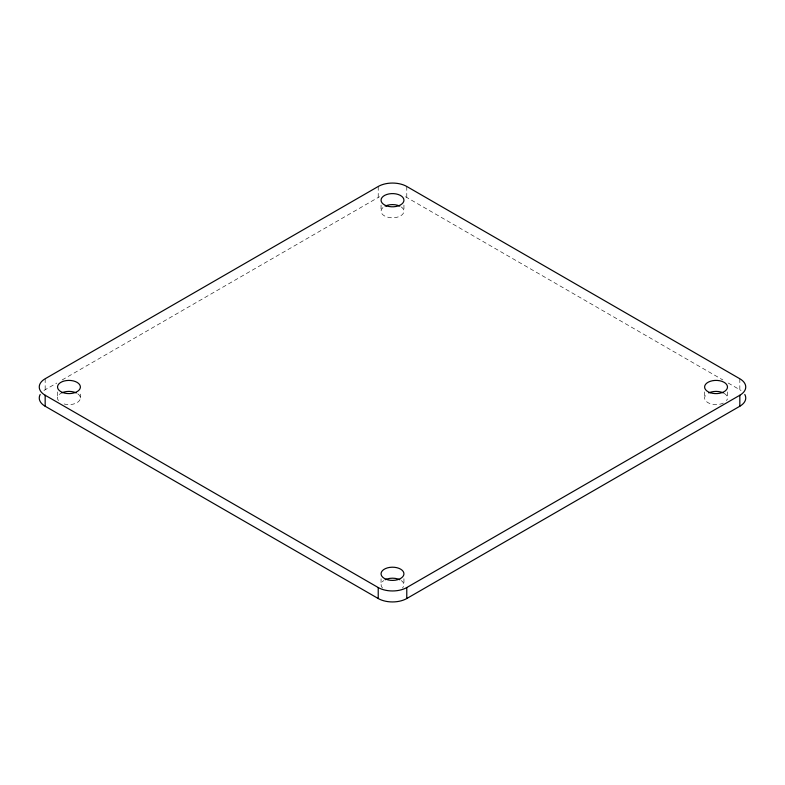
<?xml version="1.0" encoding="UTF-8"?>
<svg xmlns="http://www.w3.org/2000/svg" width="785" height="785" viewBox="0 0 785 785"><rect width="100%" height="100%" fill="white"/><g stroke="black" fill="none" stroke-linecap="round" stroke-linejoin="round"><path stroke-width="0.59" stroke-dasharray="3.92 2.94" d="M80.394 397.995L80.394 391.892M43.94 390.528A20.184 11.657 0 0 1 45.167 389.752L56.834 383.021M62.133 379.95L378.223 197.457A20.184 11.657 0 0 1 379.567 196.75M405.433 196.75A20.184 11.657 0 0 1 406.777 197.457L722.867 379.95M728.166 383.021L739.833 389.752A20.184 11.657 0 0 1 741.06 390.528M739.833 378.762L739.833 389.752M727.489 391.892L727.489 397.995M704.606 391.892L704.606 397.995M406.777 186.477L406.777 197.457M403.941 205.091L403.941 211.194M403.941 578.692L403.941 584.796M381.059 205.091L381.059 211.194M381.059 578.692L381.059 584.796M378.223 186.477L378.223 197.457M57.511 391.892L57.511 397.995M45.167 378.762L45.167 389.752M401.282 206.965A11.441 6.604 0 0 1 400.34 216.003A11.441 6.604 0 0 1 384.66 216.003A11.441 6.604 0 0 1 383.718 206.965M77.735 393.766A11.441 6.604 0 0 1 77.038 402.666A11.441 6.604 0 0 1 61.622 403.068M58.453 400.615A11.441 6.604 0 0 1 60.867 393.324M724.133 393.324A11.441 6.604 0 0 1 726.547 400.615M723.378 403.068A11.441 6.604 0 0 1 707.962 402.666A11.441 6.604 0 0 1 707.265 393.766M401.282 580.557A11.441 6.604 0 0 1 402.499 587.994M382.501 587.994A11.441 6.604 0 0 1 383.718 580.557"/><path stroke-width="1.18" d="M45.167 395.248L378.223 587.543A20.184 11.657 0 0 0 406.777 587.543L739.833 395.248A20.184 11.657 0 0 0 739.833 378.762L406.777 186.477A20.184 11.657 0 0 0 378.223 186.477L45.167 378.762A20.184 11.657 0 0 0 45.167 395.248L45.167 406.237L378.223 598.523A20.184 11.657 0 0 0 406.777 598.523L739.833 406.237A20.184 11.657 0 0 0 744.798 394.462M739.833 395.248L739.833 406.237M406.777 587.543L406.777 598.523M378.223 587.543L378.223 598.523M45.167 406.237A20.184 11.657 0 0 1 40.202 394.462M385.17 206.121A11.441 6.604 0 0 1 399.83 206.121M61.622 392.922A11.441 6.604 0 0 1 76.282 392.922M708.718 392.922A11.441 6.604 0 0 1 723.378 392.922M385.17 579.722A11.441 6.604 0 0 1 399.83 579.722M386.779 205.925A11.441 6.604 0 0 0 403.941 200.204A11.441 6.604 0 0 0 386.779 194.484A11.441 6.604 0 0 0 386.779 205.925M62.545 392.471A11.441 6.604 0 0 0 80.364 387.476A11.441 6.604 0 0 0 63.958 381.068A11.441 6.604 0 0 0 62.545 392.471M710.327 392.726A11.441 6.604 0 0 0 727.489 387.005A11.441 6.604 0 0 0 710.327 381.284A11.441 6.604 0 0 0 710.327 392.726M386.092 579.271A11.441 6.604 0 0 0 403.912 574.277A11.441 6.604 0 0 0 387.505 567.859A11.441 6.604 0 0 0 386.092 579.271"/></g></svg>
